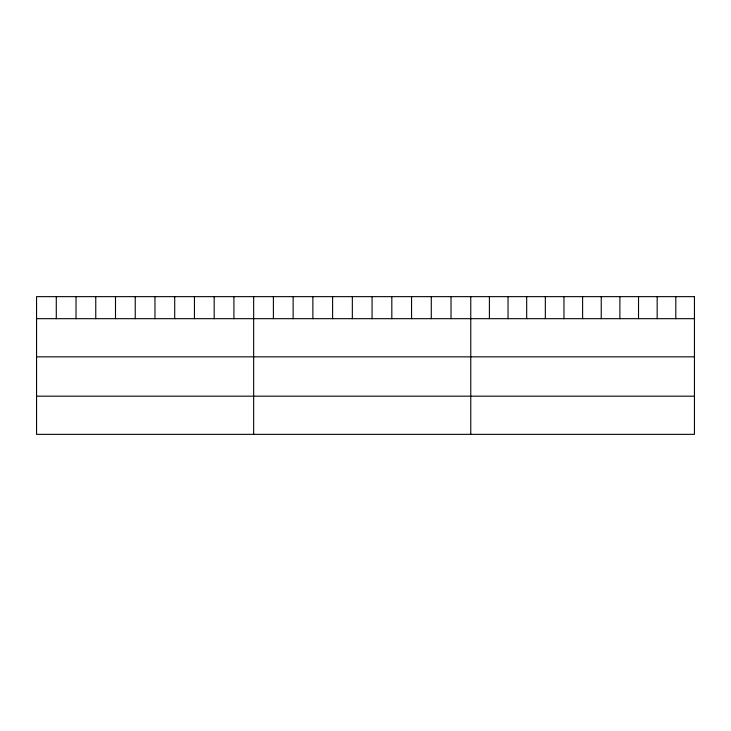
<?xml version="1.0" encoding="UTF-8"?>
<svg xmlns="http://www.w3.org/2000/svg" width="731" height="731" viewBox="0 0 731 731"><rect width="100%" height="100%" fill="white"/><g stroke="black" fill="none" stroke-linecap="round" stroke-linejoin="round"><path stroke-width="1.1" d="M36.55 318.679L694.45 318.679M36.55 356.847L694.45 356.847M36.55 396.175L694.45 396.175M675.809 296.649L675.809 318.679M657.169 296.649L657.169 318.679M638.528 296.649L638.528 318.679M619.888 296.649L619.888 318.679M601.247 296.649L601.247 318.679M582.607 296.649L582.607 318.679M563.966 296.649L563.966 318.679M545.326 296.649L545.326 318.679M526.685 296.649L526.685 318.679M508.045 296.649L508.045 318.679M489.404 296.649L489.404 318.679M470.764 296.649L470.764 434.351M451.027 296.649L451.027 318.679M431.29 296.649L431.29 318.679M411.553 296.649L411.553 318.679M391.816 296.649L391.816 318.679M372.079 296.649L372.079 318.679M352.342 296.649L352.342 318.679M332.605 296.649L332.605 318.679M312.868 296.649L312.868 318.679M293.131 296.649L293.131 318.679M273.394 296.649L273.394 318.679M253.657 296.649L253.657 434.351M233.92 296.649L233.92 318.679M214.183 296.649L214.183 318.679M194.446 296.649L194.446 318.679M174.709 296.649L174.709 318.679M154.972 296.649L154.972 318.679M135.235 296.649L135.235 318.679M115.498 296.649L115.498 318.679M95.761 296.649L95.761 318.679M76.024 296.649L76.024 318.679M56.287 296.649L56.287 318.679M694.45 296.649L36.55 296.649L36.55 434.351L694.45 434.351L694.45 296.649"/></g></svg>
